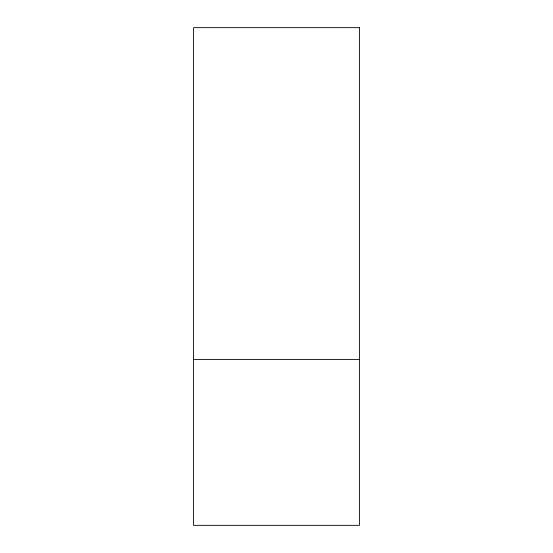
<?xml version="1.0" encoding="UTF-8"?>
<svg xmlns="http://www.w3.org/2000/svg" width="553" height="553" viewBox="0 0 553 553"><rect width="100%" height="100%" fill="white"/><g stroke="black" fill="none" stroke-linecap="round" stroke-linejoin="round"><path stroke-width="0.83" d="M193.55 359.45L359.45 359.45M359.45 27.65L193.55 27.65L193.55 525.35L359.45 525.35L359.45 27.65"/></g></svg>
